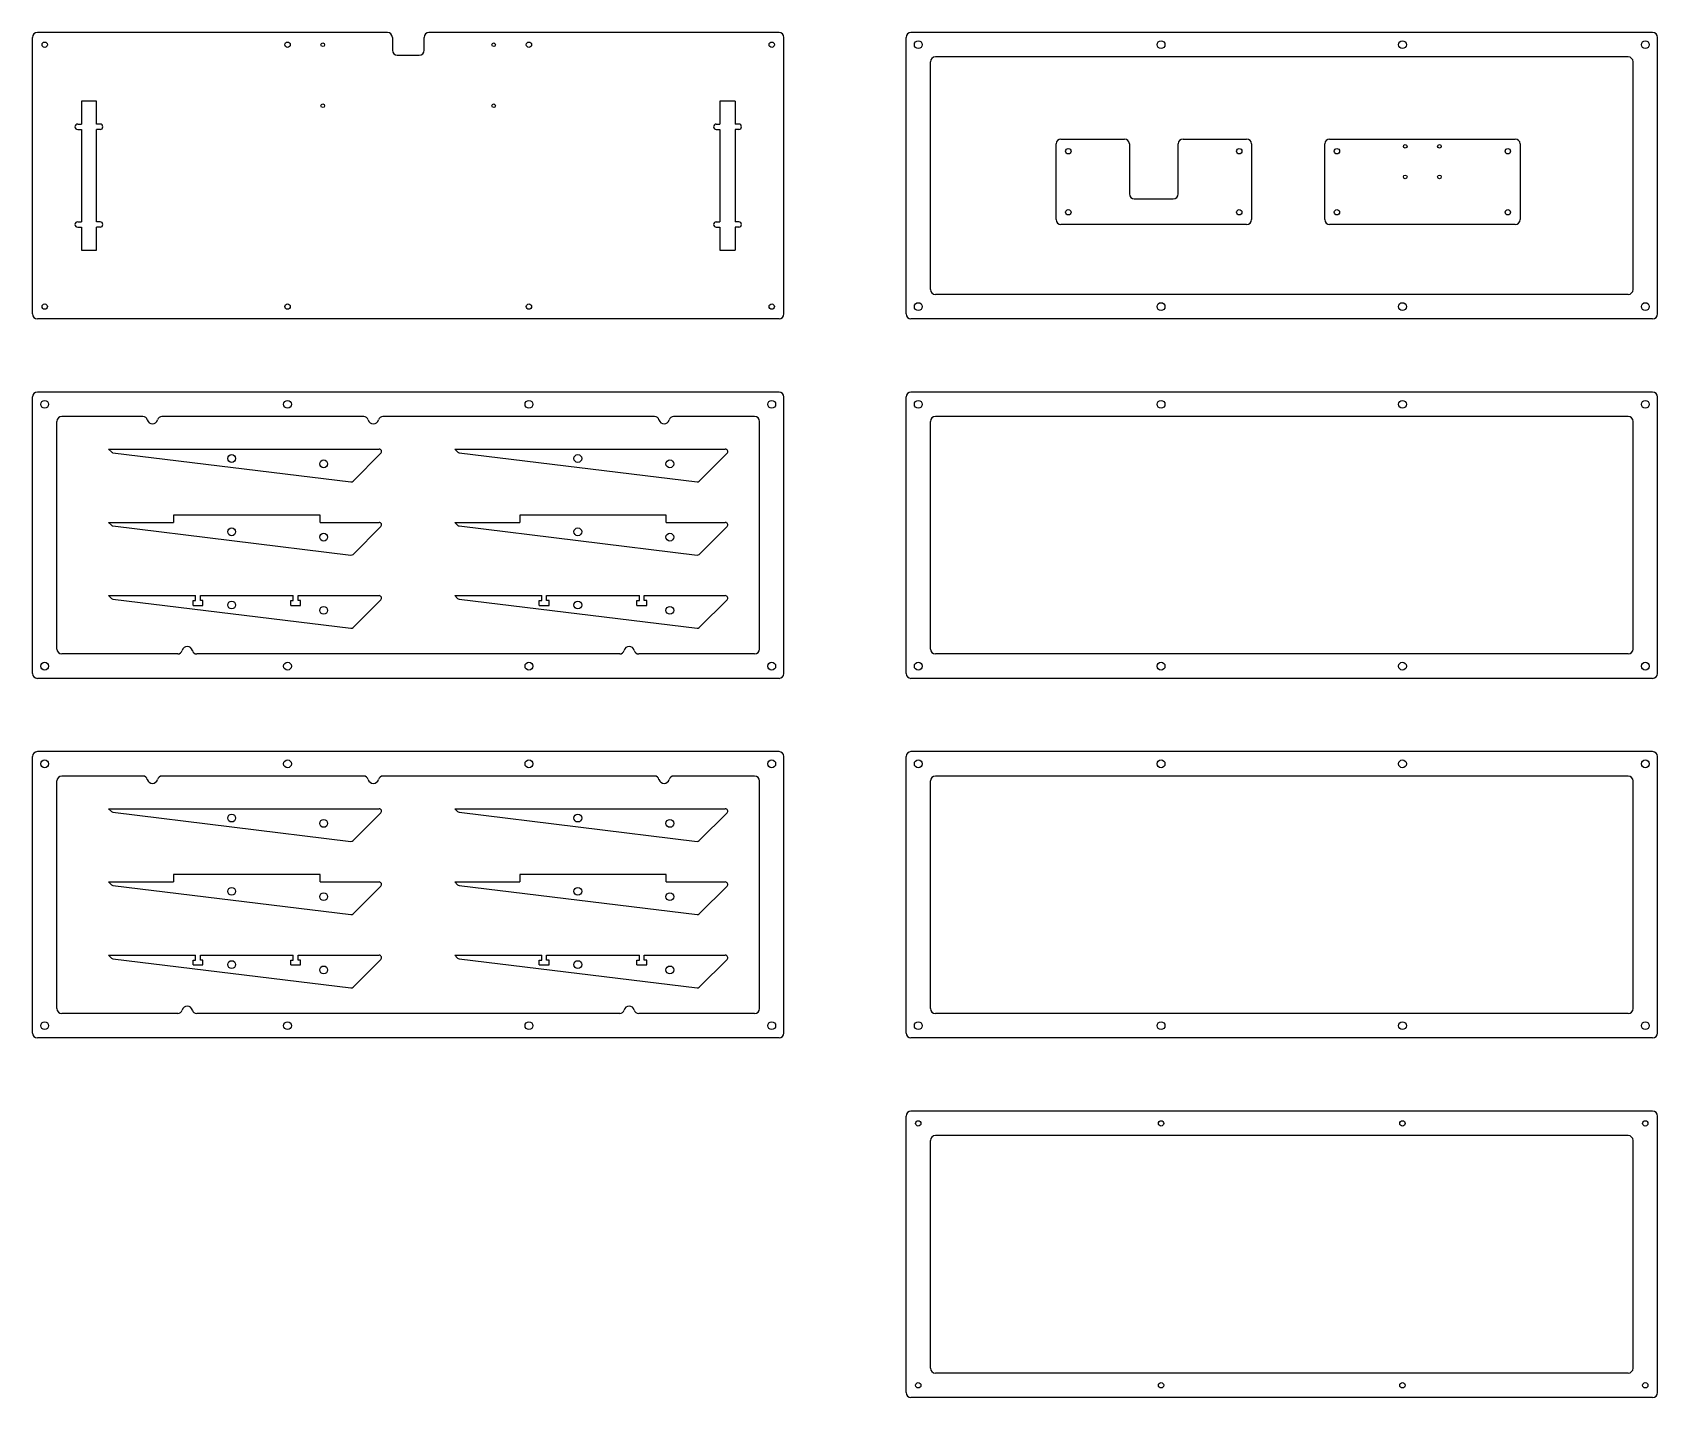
# Model space of a CAD drawing. Header units: inches. Extents: x 0 to 666, y 0 to 559.
import ezdxf

# ---------------------------------------------------------------- set-up
doc = ezdxf.new("R2010")
doc.units = ezdxf.units.IN
doc.header["$MEASUREMENT"] = 0
doc.layers.add('VISIBLE', color=7, linetype='Continuous')

msp = doc.modelspace()

# ---------------------------------------------------------------- linework, layer by layer
for p, q in [((145.38, 559), (2, 559)), ((147.38, 557), (147.38, 551.7)), ((160.38, 551.7), (160.38, 557)), ((305.75, 559), (162.38, 559)), ((663.5, 559), (359.75, 559)), ((149.38, 549.7), (158.38, 549.7)), ((653.5, 549), (369.75, 549)), ((26.2, 530.88), (20, 530.88)), ((20, 530.88), (20, 521.48)), ((26.2, 521.48), (26.2, 530.88)), ((287.75, 530.88), (281.55, 530.88)), ((281.55, 530.88), (281.55, 521.48)), ((287.75, 530.88), (287.75, 521.48)), ((18.5, 521.48), (20, 521.48)), ((18.5, 519.28), (20, 519.28)), ((20, 519.28), (20, 481.48)), ((27.7, 521.48), (26.2, 521.48)), ((26.2, 481.48), (26.2, 519.28)), ((27.7, 519.28), (26.2, 519.28)), ((280.05, 521.48), (281.55, 521.48)), ((280.05, 519.28), (281.55, 519.28)), ((281.55, 519.28), (281.55, 481.48)), ((289.25, 521.48), (287.75, 521.48)), ((287.75, 519.28), (287.75, 481.48)), ((289.25, 519.28), (287.75, 519.28)), ((419.21, 482.38), (419.21, 513.38)), ((421.21, 515.38), (447.21, 515.38)), ((449.21, 513.38), (449.21, 492.88)), ((469.21, 492.88), (469.21, 513.38)), ((471.21, 515.38), (497.21, 515.38)), ((499.21, 513.38), (499.21, 482.38)), ((529.21, 482.38), (529.21, 513.38)), ((531.21, 515.38), (607.21, 515.38)), ((609.21, 513.38), (609.21, 482.38)), ((451.21, 490.88), (467.21, 490.88)), ((18.5, 481.48), (20, 481.48)), ((18.5, 479.28), (20, 479.28)), ((20, 479.28), (20, 469.88)), ((27.7, 481.48), (26.2, 481.48)), ((26.2, 469.88), (26.2, 479.28)), ((27.7, 479.28), (26.2, 479.28)), ((280.05, 481.48), (281.55, 481.48)), ((280.05, 479.28), (281.55, 479.28)), ((281.55, 479.28), (281.55, 469.88)), ((289.25, 481.48), (287.75, 481.48)), ((287.75, 479.28), (287.75, 469.88)), ((289.25, 479.28), (287.75, 479.28)), ((497.21, 480.38), (421.21, 480.38)), ((607.21, 480.38), (531.21, 480.38)), ((20, 469.88), (26.2, 469.88)), ((281.55, 469.88), (287.75, 469.88)), ((305.75, 411.75), (2, 411.75)), ((663.5, 411.75), (359.75, 411.75)), ((135.69, 401.75), (52.99, 401.75)), ((254.76, 401.75), (143.48, 401.75)), ((295.75, 401.75), (262.54, 401.75)), ((653.5, 401.75), (369.75, 401.75)), ((31.16, 388.39), (141.94, 388.39)), ((31.16, 388.39), (32.33, 387.22)), ((32.91, 386.93), (130.43, 375)), ((142.65, 386.68), (131.26, 375.29)), ((172.94, 388.39), (283.73, 388.39)), ((172.94, 388.39), (174.11, 387.22)), ((174.7, 386.93), (272.22, 375)), ((284.43, 386.68), (273.04, 375.29)), ((117.76, 361.39), (57.76, 361.39)), ((57.76, 361.39), (57.76, 358.39)), ((117.76, 358.39), (117.76, 361.39)), ((259.54, 361.39), (199.54, 361.39)), ((199.54, 361.39), (199.54, 358.39)), ((259.54, 358.39), (259.54, 361.39)), ((31.16, 358.39), (57.76, 358.39)), ((31.16, 358.39), (32.33, 357.22)), ((32.91, 356.93), (130.43, 345)), ((117.76, 358.39), (141.94, 358.39)), ((142.65, 356.68), (131.26, 345.29)), ((172.94, 358.39), (199.54, 358.39)), ((172.94, 358.39), (174.11, 357.22)), ((174.7, 356.93), (272.22, 345)), ((259.54, 358.39), (283.73, 358.39)), ((284.43, 356.68), (273.04, 345.29)), ((31.16, 328.39), (66.76, 328.39)), ((31.16, 328.39), (32.33, 327.22)), ((32.91, 326.93), (130.43, 315)), ((65.76, 324.39), (65.76, 326.39)), ((65.76, 326.39), (66.76, 326.39)), ((66.76, 326.39), (66.76, 328.39)), ((68.76, 328.39), (104.7, 328.39)), ((68.76, 326.39), (68.76, 328.39)), ((69.76, 326.39), (68.76, 326.39)), ((69.76, 324.39), (69.76, 326.39)), ((87.76, 328.39), (106.76, 328.39)), ((105.76, 324.39), (105.76, 326.39)), ((105.76, 326.39), (106.76, 326.39)), ((106.76, 326.39), (106.76, 328.39)), ((108.76, 328.39), (141.94, 328.39)), ((108.76, 326.39), (108.76, 328.39)), ((109.76, 326.39), (108.76, 326.39)), ((109.76, 324.39), (109.76, 326.39)), ((142.65, 326.68), (131.26, 315.29)), ((172.94, 328.39), (208.54, 328.39)), ((172.94, 328.39), (174.11, 327.22)), ((174.7, 326.93), (272.22, 315)), ((207.54, 324.39), (207.54, 326.39)), ((207.54, 326.39), (208.54, 326.39)), ((208.54, 326.39), (208.54, 328.39)), ((210.54, 328.39), (246.48, 328.39)), ((210.54, 326.39), (210.54, 328.39)), ((211.54, 326.39), (210.54, 326.39)), ((211.54, 324.39), (211.54, 326.39)), ((229.54, 328.39), (248.54, 328.39)), ((247.54, 324.39), (247.54, 326.39)), ((247.54, 326.39), (248.54, 326.39)), ((248.54, 326.39), (248.54, 328.39)), ((250.54, 328.39), (283.73, 328.39)), ((250.54, 326.39), (250.54, 328.39)), ((251.54, 326.39), (250.54, 326.39)), ((251.54, 324.39), (251.54, 326.39)), ((284.43, 326.68), (273.04, 315.29)), ((65.76, 324.39), (69.76, 324.39)), ((105.76, 324.39), (109.76, 324.39)), ((207.54, 324.39), (211.54, 324.39)), ((247.54, 324.39), (251.54, 324.39)), ((295.75, 304.5), (248.26, 304.5)), ((305.75, 264.5), (2, 264.5)), ((663.5, 264.5), (359.75, 264.5)), ((135.69, 254.5), (52.99, 254.5)), ((254.76, 254.5), (143.48, 254.5)), ((295.75, 254.5), (262.54, 254.5)), ((653.5, 254.5), (369.75, 254.5)), ((31.16, 241.14), (141.94, 241.14)), ((31.16, 241.14), (32.33, 239.97)), ((32.91, 239.68), (130.43, 227.75)), ((172.94, 241.14), (283.73, 241.14)), ((172.94, 241.14), (174.11, 239.97)), ((174.7, 239.68), (272.22, 227.75)), ((142.65, 239.43), (131.26, 228.04)), ((284.43, 239.43), (273.04, 228.04)), ((117.76, 214.14), (57.76, 214.14)), ((57.76, 214.14), (57.76, 211.14)), ((117.76, 211.14), (117.76, 214.14)), ((259.54, 214.14), (199.54, 214.14)), ((199.54, 214.14), (199.54, 211.14)), ((259.54, 211.14), (259.54, 214.14)), ((31.16, 211.14), (57.76, 211.14)), ((31.16, 211.14), (32.33, 209.97)), ((32.91, 209.68), (130.43, 197.75)), ((117.76, 211.14), (141.94, 211.14)), ((142.65, 209.43), (131.26, 198.04)), ((172.94, 211.14), (199.54, 211.14)), ((172.94, 211.14), (174.11, 209.97)), ((174.7, 209.68), (272.22, 197.75)), ((259.54, 211.14), (283.73, 211.14)), ((284.43, 209.43), (273.04, 198.04)), ((31.16, 181.14), (66.76, 181.14)), ((31.16, 181.14), (32.33, 179.97)), ((66.76, 179.14), (66.76, 181.14)), ((68.76, 181.14), (104.7, 181.14)), ((68.76, 179.14), (68.76, 181.14)), ((87.76, 181.14), (106.76, 181.14)), ((106.76, 179.14), (106.76, 181.14)), ((108.76, 181.14), (141.94, 181.14)), ((108.76, 179.14), (108.76, 181.14)), ((172.94, 181.14), (208.54, 181.14)), ((172.94, 181.14), (174.11, 179.97)), ((208.54, 179.14), (208.54, 181.14)), ((210.54, 181.14), (246.48, 181.14)), ((210.54, 179.14), (210.54, 181.14)), ((229.54, 181.14), (248.54, 181.14)), ((248.54, 179.14), (248.54, 181.14)), ((250.54, 181.14), (283.73, 181.14)), ((250.54, 179.14), (250.54, 181.14)), ((32.91, 179.68), (130.43, 167.75)), ((65.76, 177.14), (65.76, 179.14)), ((65.76, 179.14), (66.76, 179.14)), ((65.76, 177.14), (69.76, 177.14)), ((69.76, 179.14), (68.76, 179.14)), ((69.76, 177.14), (69.76, 179.14)), ((105.76, 177.14), (105.76, 179.14)), ((105.76, 179.14), (106.76, 179.14)), ((105.76, 177.14), (109.76, 177.14)), ((109.76, 179.14), (108.76, 179.14)), ((109.76, 177.14), (109.76, 179.14)), ((142.65, 179.43), (131.26, 168.04)), ((174.7, 179.68), (272.22, 167.75)), ((207.54, 177.14), (207.54, 179.14)), ((207.54, 179.14), (208.54, 179.14)), ((207.54, 177.14), (211.54, 177.14)), ((211.54, 179.14), (210.54, 179.14)), ((211.54, 177.14), (211.54, 179.14)), ((247.54, 177.14), (247.54, 179.14)), ((247.54, 179.14), (248.54, 179.14)), ((247.54, 177.14), (251.54, 177.14)), ((251.54, 179.14), (250.54, 179.14)), ((251.54, 177.14), (251.54, 179.14)), ((284.43, 179.43), (273.04, 168.04)), ((295.75, 157.25), (248.26, 157.25)), ((663.5, 117.25), (359.75, 117.25)), ((653.5, 107.25), (369.75, 107.25))]:
    msp.add_line(p, q)
for centre, radius in [((5, 554), 1.1), ((104.45, 554), 1.1), ((118.88, 554), 0.75), ((188.88, 554), 0.75), ((203.3, 554), 1.1), ((302.75, 554), 1.1), ((362.75, 554), 1.6), ((462.2, 554), 1.6), ((561.05, 554), 1.6), ((660.5, 554), 1.6), ((118.88, 529), 0.75), ((188.88, 529), 0.75), ((562.21, 512.38), 0.75), ((576.21, 512.38), 0.75), ((424.21, 510.38), 1.1), ((494.21, 510.38), 1.1), ((534.21, 510.38), 1.1), ((604.21, 510.38), 1.1), ((562.21, 499.88), 0.75), ((576.21, 499.88), 0.75), ((424.21, 485.38), 1.1), ((494.21, 485.38), 1.1), ((534.21, 485.38), 1.1), ((604.21, 485.38), 1.1), ((5, 446.75), 1.1), ((104.45, 446.75), 1.1), ((203.3, 446.75), 1.1), ((302.75, 446.75), 1.1), ((362.75, 446.75), 1.6), ((462.2, 446.75), 1.6), ((561.05, 446.75), 1.6), ((660.5, 446.75), 1.6), ((5, 406.75), 1.6), ((104.45, 406.75), 1.6), ((203.3, 406.75), 1.6), ((302.75, 406.75), 1.6), ((362.75, 406.75), 1.6), ((462.2, 406.75), 1.6), ((561.05, 406.75), 1.6), ((660.5, 406.75), 1.6), ((81.55, 384.54), 1.6), ((223.33, 384.54), 1.6), ((119.25, 382.35), 1.6), ((261.03, 382.35), 1.6), ((81.55, 354.54), 1.6), ((119.25, 352.35), 1.6), ((223.33, 354.54), 1.6), ((261.03, 352.35), 1.6), ((81.55, 324.54), 1.6), ((223.33, 324.54), 1.6), ((119.25, 322.35), 1.6), ((261.03, 322.35), 1.6), ((5, 299.5), 1.6), ((104.45, 299.5), 1.6), ((203.3, 299.5), 1.6), ((302.75, 299.5), 1.6), ((362.75, 299.5), 1.6), ((462.2, 299.5), 1.6), ((561.05, 299.5), 1.6), ((660.5, 299.5), 1.6), ((5, 259.5), 1.6), ((104.45, 259.5), 1.6), ((203.3, 259.5), 1.6), ((302.75, 259.5), 1.6), ((362.75, 259.5), 1.6), ((462.2, 259.5), 1.6), ((561.05, 259.5), 1.6), ((660.5, 259.5), 1.6), ((81.55, 237.29), 1.6), ((119.25, 235.1), 1.6), ((223.33, 237.29), 1.6), ((261.03, 235.1), 1.6), ((81.55, 207.29), 1.6), ((119.25, 205.1), 1.6), ((223.33, 207.29), 1.6), ((261.03, 205.1), 1.6), ((81.55, 177.29), 1.6), ((119.25, 175.1), 1.6), ((223.33, 177.29), 1.6), ((261.03, 175.1), 1.6), ((5, 152.25), 1.6), ((104.45, 152.25), 1.6), ((203.3, 152.25), 1.6), ((302.75, 152.25), 1.6), ((362.75, 152.25), 1.6), ((462.2, 152.25), 1.6), ((561.05, 152.25), 1.6), ((660.5, 152.25), 1.6), ((362.75, 112.25), 1.1), ((462.2, 112.25), 1.1), ((561.05, 112.25), 1.1), ((660.5, 112.25), 1.1), ((362.75, 5), 1.1), ((462.2, 5), 1.1), ((561.05, 5), 1.1), ((660.5, 5), 1.1)]:
    msp.add_circle(centre, radius)
for centre, radius, start, end in [((2, 557), 2, 90, 180), ((145.38, 557), 2, 0, 90), ((162.38, 557), 2, 90, 180), ((305.75, 557), 2, 0, 90), ((359.75, 557), 2, 90, 180), ((663.5, 557), 2, 0, 90), ((149.38, 551.7), 2, 180, 270), ((158.38, 551.7), 2, 270, 0), ((369.75, 547), 2, 90, 180), ((653.5, 547), 2, 0, 90), ((18.5, 520.38), 1.1, 90, 270), ((27.7, 520.38), 1.1, 270, 90), ((280.05, 520.38), 1.1, 90, 270), ((289.25, 520.38), 1.1, 270, 90), ((421.21, 513.38), 2, 90, 180), ((447.21, 513.38), 2, 0, 90), ((471.21, 513.38), 2, 90, 180), ((497.21, 513.38), 2, 0, 90), ((531.21, 513.38), 2, 90, 180), ((607.21, 513.38), 2, 0, 90), ((451.21, 492.88), 2, 180, 270), ((467.21, 492.88), 2, 270, 0), ((18.5, 480.38), 1.1, 90, 270), ((27.7, 480.38), 1.1, 270, 90), ((280.05, 480.38), 1.1, 90, 270), ((289.25, 480.38), 1.1, 270, 90), ((421.21, 482.38), 2, 180, 270), ((497.21, 482.38), 2, 270, 0), ((531.21, 482.38), 2, 180, 270), ((607.21, 482.38), 2, 270, 0), ((2, 409.75), 2, 90, 180), ((305.75, 409.75), 2, 0, 90), ((359.75, 409.75), 2, 90, 180), ((663.5, 409.75), 2, 0, 90), ((52.99, 399.88), 1.87, 90, 165.6796), ((143.48, 399.88), 1.87, 90, 165.6796), ((262.54, 399.88), 1.87, 90, 165.6796), ((295.75, 399.75), 2, 0, 90), ((369.75, 399.75), 2, 90, 180), ((653.5, 399.75), 2, 0, 90), ((33.03, 387.93), 1, 225, 263.02568), ((141.94, 387.39), 1, 315, 90), ((174.82, 387.93), 1, 225, 263.02568), ((283.73, 387.39), 1, 315, 90), ((130.55, 376), 1, 263.38654, 315), ((272.33, 376), 1, 263.38654, 315), ((33.03, 357.93), 1, 225, 263.02568), ((141.94, 357.39), 1, 315, 90), ((174.82, 357.93), 1, 225, 263.02568), ((283.73, 357.39), 1, 315, 90), ((130.55, 346), 1, 263.38654, 315), ((272.33, 346), 1, 263.38654, 315), ((33.03, 327.93), 1, 225, 263.02568), ((141.94, 327.39), 1, 315, 90), ((174.82, 327.93), 1, 225, 263.02568), ((283.73, 327.39), 1, 315, 90), ((130.55, 316), 1, 263.38654, 315), ((272.33, 316), 1, 263.38654, 315), ((295.75, 306.5), 2, 270, 0), ((67.28, 306.37), 1.87, 194.3204, 270), ((248.26, 306.37), 1.87, 194.3204, 270), ((2, 262.5), 2, 90, 180), ((305.75, 262.5), 2, 0, 90), ((359.75, 262.5), 2, 90, 180), ((663.5, 262.5), 2, 0, 90), ((52.99, 252.63), 1.87, 90, 165.6796), ((143.48, 252.63), 1.87, 90, 165.6796), ((262.54, 252.63), 1.87, 90, 165.6796), ((295.75, 252.5), 2, 0, 90), ((369.75, 252.5), 2, 90, 180), ((653.5, 252.5), 2, 0, 90), ((33.03, 240.68), 1, 225, 263.02568), ((141.94, 240.14), 1, 315, 90), ((174.82, 240.68), 1, 225, 263.02568), ((283.73, 240.14), 1, 315, 90), ((130.55, 228.75), 1, 263.38654, 315), ((272.33, 228.75), 1, 263.38654, 315), ((33.03, 210.68), 1, 225, 263.02568), ((141.94, 210.14), 1, 315, 90), ((174.82, 210.68), 1, 225, 263.02568), ((283.73, 210.14), 1, 315, 90), ((130.55, 198.75), 1, 263.38654, 315), ((272.33, 198.75), 1, 263.38654, 315), ((33.03, 180.68), 1, 225, 263.02568), ((141.94, 180.14), 1, 315, 90), ((174.82, 180.68), 1, 225, 263.02568), ((283.73, 180.14), 1, 315, 90), ((130.55, 168.75), 1, 263.38654, 315), ((272.33, 168.75), 1, 263.38654, 315), ((67.28, 159.12), 1.87, 194.3204, 270), ((248.26, 159.12), 1.87, 194.3204, 270), ((295.75, 159.25), 2, 270, 0), ((359.75, 115.25), 2, 90, 180), ((663.5, 115.25), 2, 0, 90), ((369.75, 105.25), 2, 90, 180), ((653.5, 105.25), 2, 0, 90)]:
    msp.add_arc(centre, radius, start, end)
at = {"layer": 'VISIBLE'}
for p, q in [((0, 443.75), (0, 557)), ((307.75, 443.75), (307.75, 557)), ((357.75, 443.75), (357.75, 557)), ((665.5, 443.75), (665.5, 557)), ((367.75, 453.75), (367.75, 547)), ((655.5, 453.75), (655.5, 547)), ((653.5, 451.75), (369.75, 451.75)), ((305.75, 441.75), (2, 441.75)), ((663.5, 441.75), (359.75, 441.75)), ((0, 296.5), (0, 409.75)), ((307.75, 296.5), (307.75, 409.75)), ((357.75, 296.5), (357.75, 409.75)), ((665.5, 296.5), (665.5, 409.75)), ((10, 306.5), (10, 399.75)), ((45.21, 401.75), (12, 401.75)), ((297.75, 306.5), (297.75, 399.75)), ((367.75, 306.5), (367.75, 399.75)), ((655.5, 306.5), (655.5, 399.75)), ((59.49, 304.5), (12, 304.5)), ((240.47, 304.5), (67.28, 304.5)), ((653.5, 304.5), (369.75, 304.5)), ((305.75, 294.5), (2, 294.5)), ((663.5, 294.5), (359.75, 294.5)), ((0, 149.25), (0, 262.5)), ((307.75, 149.25), (307.75, 262.5)), ((357.75, 149.25), (357.75, 262.5)), ((665.5, 149.25), (665.5, 262.5)), ((45.21, 254.5), (12, 254.5)), ((10, 159.25), (10, 252.5)), ((297.75, 159.25), (297.75, 252.5)), ((367.75, 159.25), (367.75, 252.5)), ((655.5, 159.25), (655.5, 252.5)), ((59.49, 157.25), (12, 157.25)), ((240.47, 157.25), (67.28, 157.25)), ((653.5, 157.25), (369.75, 157.25)), ((305.75, 147.25), (2, 147.25)), ((663.5, 147.25), (359.75, 147.25)), ((357.75, 2), (357.75, 115.25)), ((665.5, 2), (665.5, 115.25)), ((367.75, 12), (367.75, 105.25)), ((655.5, 12), (655.5, 105.25)), ((653.5, 10), (369.75, 10)), ((663.5, 0), (359.75, 0))]:
    msp.add_line(p, q, dxfattribs=at)
for centre, radius, start, end in [((369.75, 453.75), 2, 180, 270), ((653.5, 453.75), 2, 270, 0), ((2, 443.75), 2, 180, 270), ((305.75, 443.75), 2, 270, 0), ((359.75, 443.75), 2, 180, 270), ((663.5, 443.75), 2, 270, 0), ((12, 399.75), 2, 90, 180), ((45.21, 399.88), 1.87, 14.3204, 90), ((49.1, 400.88), 2.15, 194.3204, 345.6796), ((135.69, 399.88), 1.87, 14.3204, 90), ((139.59, 400.88), 2.15, 194.3204, 345.6796), ((254.76, 399.88), 1.87, 14.3204, 90), ((258.65, 400.88), 2.15, 194.3204, 345.6796), ((12, 306.5), 2, 180, 270), ((63.39, 305.38), 2.15, 14.3204, 165.6796), ((244.36, 305.38), 2.15, 14.3204, 165.6796), ((369.75, 306.5), 2, 180, 270), ((653.5, 306.5), 2, 270, 0), ((59.49, 306.37), 1.87, 270, 345.6796), ((240.47, 306.37), 1.87, 270, 345.6796), ((2, 296.5), 2, 180, 270), ((305.75, 296.5), 2, 270, 0), ((359.75, 296.5), 2, 180, 270), ((663.5, 296.5), 2, 270, 0), ((12, 252.5), 2, 90, 180), ((45.21, 252.63), 1.87, 14.3204, 90), ((49.1, 253.63), 2.15, 194.3204, 345.6796), ((135.69, 252.63), 1.87, 14.3204, 90), ((139.59, 253.63), 2.15, 194.3204, 345.6796), ((254.76, 252.63), 1.87, 14.3204, 90), ((258.65, 253.63), 2.15, 194.3204, 345.6796), ((63.39, 158.13), 2.15, 14.3204, 165.6796), ((244.36, 158.13), 2.15, 14.3204, 165.6796), ((12, 159.25), 2, 180, 270), ((59.49, 159.12), 1.87, 270, 345.6796), ((240.47, 159.12), 1.87, 270, 345.6796), ((369.75, 159.25), 2, 180, 270), ((653.5, 159.25), 2, 270, 0), ((2, 149.25), 2, 180, 270), ((305.75, 149.25), 2, 270, 0), ((359.75, 149.25), 2, 180, 270), ((663.5, 149.25), 2, 270, 0), ((369.75, 12), 2, 180, 270), ((653.5, 12), 2, 270, 0), ((359.75, 2), 2, 180, 270), ((663.5, 2), 2, 270, 0)]:
    msp.add_arc(centre, radius, start, end, dxfattribs=at)

doc.saveas('drawing.dxf')
